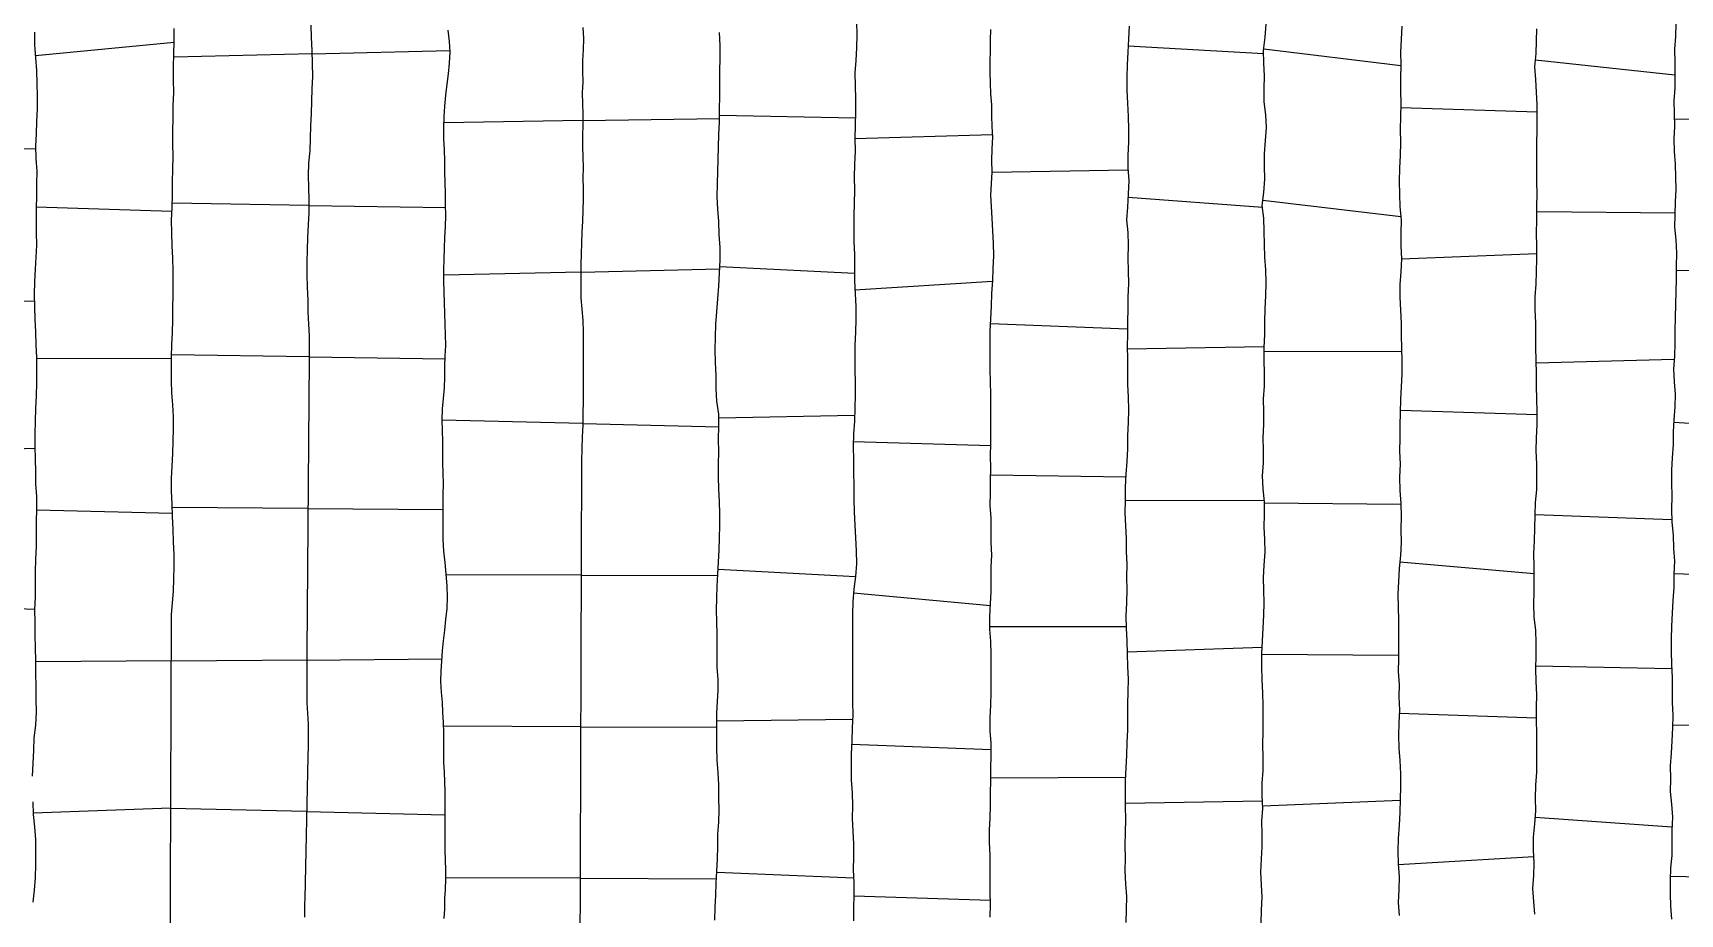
# Model space of a CAD drawing. Extents: x 703186 to 703989, y 1560402 to 1561368.
# Drawn here: x 703248.8 to 703303.1, y 1560821.1 to 1560850.2 of the extents above; entities that cross this region are included whole.
import ezdxf

# ---------------------------------------------------------------- set-up
doc = ezdxf.new("R2010")
doc.units = 0
doc.layers.add('10124_2002_REAL', color=30, linetype='Continuous')
doc.layers.add('AGROCAD PLL', color=7, linetype='Continuous')

msp = doc.modelspace()

# ---------------------------------------------------------------- linework, layer by layer
at = {"layer": '10124_2002_REAL'}
for points in [[(703253.2676, 1560812.919), (703253.3352, 1560830.9963), (703253.3696, 1560831.3823), (703253.3963, 1560831.7741), (703253.4123, 1560832.1735), (703253.4198, 1560832.5724), (703253.4195, 1560832.9784), (703253.4002, 1560833.3957), (703253.3851, 1560833.817), (703253.3665, 1560834.2329), (703253.3505, 1560834.6507), (703253.3323, 1560835.0656), (703253.3292, 1560835.4809), (703253.3554, 1560835.8945), (703253.3756, 1560836.3061), (703253.3924, 1560836.7127), (703253.4037, 1560837.1225), (703253.3943, 1560837.5172), (703253.3792, 1560837.9115), (703253.3405, 1560838.3154), (703253.3353, 1560838.7121), (703253.3293, 1560839.1023), (703253.3322, 1560839.4993), (703253.3431, 1560839.901), (703253.3609, 1560840.307), (703253.374, 1560840.7111), (703253.3731, 1560841.1183), (703253.3838, 1560841.5237), (703253.3858, 1560841.9272), (703253.3911, 1560842.3361), (703253.3793, 1560842.7543), (703253.3573, 1560843.1655), (703253.3435, 1560843.5871), (703253.3326, 1560844.0049), (703253.3523, 1560844.4186), (703253.3609, 1560844.8459), (703253.368, 1560845.2668), (703253.3792, 1560845.6913), (703253.3881, 1560846.1148), (703253.3801, 1560846.5306), (703253.3798, 1560846.9504), (703253.3842, 1560847.3601), (703253.3891, 1560847.785), (703253.4073, 1560848.2154), (703253.3984, 1560848.6383), (703253.395, 1560849.0605), (703253.4135, 1560849.483), (703253.4241, 1560849.9096), (703253.4197, 1560850.3331)], [(703257.9275, 1560850.4382), (703257.9408, 1560850.0281), (703257.9647, 1560849.6013), (703257.975, 1560849.1734), (703257.9837, 1560848.7519), (703257.9647, 1560848.3423), (703257.9489, 1560847.9287), (703257.9385, 1560847.5218), (703257.9216, 1560847.1227), (703257.9033, 1560846.7071), (703257.889, 1560846.2945), (703257.8488, 1560845.8831), (703257.8428, 1560845.4773), (703257.853, 1560845.0841), (703257.8631, 1560844.6769), (703257.8563, 1560844.2638), (703257.8352, 1560843.853), (703257.8212, 1560843.4385), (703257.8089, 1560843.0344), (703257.7947, 1560842.6358), (703257.7968, 1560842.22), (703257.8092, 1560841.7966), (703257.8234, 1560841.3741), (703257.8306, 1560840.9695), (703257.8548, 1560840.5785), (703257.8683, 1560840.1885), (703257.8766, 1560839.8043), (703257.871, 1560839.4372), (703257.7921, 1560829.7718), (703257.7947, 1560829.455), (703257.7989, 1560829.1238), (703257.7958, 1560828.7804), (703257.7919, 1560828.4321), (703257.7966, 1560828.0862), (703257.8169, 1560827.7379), (703257.8346, 1560827.3882), (703257.8395, 1560827.0329), (703257.8399, 1560826.6648), (703257.8287, 1560826.3016), (703257.7243, 1560821.644), (703257.7234, 1560821.4462), (703257.7192, 1560821.2383), (703257.7237, 1560821.0149)], [(703262.3233, 1560820.9757), (703262.3463, 1560821.2949), (703262.3501, 1560821.619), (703262.3651, 1560821.9412), (703262.3806, 1560822.2602), (703262.379, 1560822.5797), (703262.3711, 1560822.8984), (703262.3613, 1560823.2188), (703262.3578, 1560823.5383), (703262.3564, 1560823.8635), (703262.3577, 1560824.1925), (703262.3579, 1560824.5125), (703262.3608, 1560824.8342), (703262.3516, 1560825.1582), (703262.3411, 1560825.48), (703262.3294, 1560825.8035), (703262.3153, 1560826.1301), (703262.3165, 1560826.4565), (703262.3179, 1560826.7807), (703262.3117, 1560827.109), (703262.2987, 1560827.4364), (703262.2788, 1560827.7658), (703262.2649, 1560828.1037), (703262.2351, 1560828.4405), (703262.2085, 1560828.7857), (703262.2196, 1560829.1262), (703262.2443, 1560829.4586), (703262.2725, 1560829.7978), (703262.3021, 1560830.1338), (703262.3408, 1560830.4787), (703262.3817, 1560830.8381), (703262.4226, 1560831.2032), (703262.4356, 1560831.5744), (703262.4194, 1560831.946), (703262.3882, 1560832.328), (703262.3559, 1560832.7128), (703262.3122, 1560833.0948), (703262.2894, 1560833.4702), (703262.2879, 1560833.8478), (703262.2881, 1560834.2174), (703262.2862, 1560834.58), (703262.2945, 1560834.9443), (703262.298, 1560835.3068), (703262.2904, 1560835.6613), (703262.2788, 1560836.0138), (703262.2749, 1560836.3676), (703262.2826, 1560836.7187), (703262.2728, 1560837.0696), (703262.257, 1560837.4262), (703262.2724, 1560837.7793), (703262.3067, 1560838.1259), (703262.337, 1560838.478), (703262.3437, 1560838.8262), (703262.341, 1560839.1765), (703262.3608, 1560839.5246), (703262.3755, 1560839.8751), (703262.3637, 1560840.2232), (703262.3522, 1560840.5778), (703262.3415, 1560840.9311), (703262.3305, 1560841.2833), (703262.3188, 1560841.6455), (703262.3104, 1560842.0045), (703262.3112, 1560842.3652), (703262.3259, 1560842.722), (703262.3376, 1560843.0794), (703262.3502, 1560843.4354), (703262.3694, 1560843.7934), (703262.3766, 1560844.1577), (703262.3722, 1560844.5225), (703262.3683, 1560844.8807), (703262.3605, 1560845.24), (703262.3482, 1560845.6043), (703262.3464, 1560845.9622), (703262.3326, 1560846.325), (703262.3179, 1560846.6871), (703262.3124, 1560847.0497), (703262.3216, 1560847.4129), (703262.3441, 1560847.7736), (703262.3799, 1560848.1312), (703262.4259, 1560848.4897), (703262.4618, 1560848.8392), (703262.4983, 1560849.186), (703262.5167, 1560849.545), (703262.4941, 1560849.9044), (703262.4526, 1560850.2702)], [(703266.8981, 1560850.3584), (703266.9208, 1560849.9955), (703266.9066, 1560849.6288), (703266.8901, 1560849.2745), (703266.8866, 1560848.9185), (703266.893, 1560848.5654), (703266.8775, 1560848.2061), (703266.8886, 1560847.857), (703266.8926, 1560847.5037), (703266.8983, 1560847.1479), (703266.8896, 1560846.7965), (703266.8867, 1560846.4417), (703266.8918, 1560846.0924), (703266.906, 1560845.7445), (703266.9011, 1560845.3943), (703266.9072, 1560845.0477), (703266.9093, 1560844.6976), (703266.8978, 1560844.3365), (703266.8809, 1560843.9698), (703266.8636, 1560843.6152), (703266.849, 1560843.2545), (703266.837, 1560842.892), (703266.8263, 1560842.5396), (703266.8348, 1560842.1774), (703266.8341, 1560841.8125), (703266.8326, 1560841.4417), (703266.8598, 1560841.0711), (703266.8953, 1560840.6982), (703266.9056, 1560840.3226), (703266.9111, 1560839.9436), (703266.906, 1560839.5623), (703266.9064, 1560839.1754), (703266.9026, 1560838.7894), (703266.9017, 1560838.4041), (703266.9048, 1560838.0235), (703266.9014, 1560837.6393), (703266.8917, 1560837.2494), (703266.8782, 1560836.8567), (703266.867, 1560836.462), (703266.8479, 1560836.0672), (703266.7984, 1560819.47)], [(703275.9166, 1560850.5432), (703275.927, 1560850.1193), (703275.9161, 1560849.6955), (703275.8979, 1560849.2733), (703275.87, 1560848.8626), (703275.879, 1560848.4365), (703275.8853, 1560848.0049), (703275.8863, 1560847.5739), (703275.8709, 1560847.1422), (703275.8616, 1560846.7173), (703275.8733, 1560846.2891), (703275.8586, 1560845.856), (703275.8388, 1560845.4306), (703275.8587, 1560844.9981), (703275.8451, 1560844.5647), (703275.8316, 1560844.145), (703275.8289, 1560843.7261), (703275.8361, 1560843.3001), (703275.85, 1560842.8723), (703275.8485, 1560842.4462), (703275.8507, 1560842.0101), (703275.8781, 1560841.5821), (703275.8928, 1560841.1635), (703275.8956, 1560840.7419), (703275.8817, 1560840.3081), (703275.8695, 1560839.886), (703275.8662, 1560839.4779), (703275.8673, 1560839.0716), (703275.8751, 1560838.6463), (703275.8728, 1560838.2348), (703275.8613, 1560837.814), (703275.851, 1560837.3827), (703275.8224, 1560836.9615), (703275.81, 1560836.5334), (703275.8185, 1560836.1113), (703275.8261, 1560835.6788), (703275.8278, 1560835.2415), (703275.8314, 1560834.8064), (703275.8418, 1560834.3807), (703275.8622, 1560833.9458), (703275.891, 1560833.524), (703275.9108, 1560833.1), (703275.9152, 1560832.6726), (703275.8815, 1560832.2528), (703275.8367, 1560831.8356), (703275.7987, 1560831.4222), (703275.7922, 1560831.006), (703275.7887, 1560830.5923), (703275.7901, 1560830.1825), (703275.7883, 1560829.7691), (703275.7873, 1560829.36), (703275.7877, 1560828.9416), (703275.7891, 1560828.5237), (703275.7918, 1560828.1047), (703275.7987, 1560827.6863), (703275.7765, 1560827.2603), (703275.762, 1560826.8347), (703275.7459, 1560826.4081), (703275.7387, 1560825.97), (703275.7485, 1560825.5509), (703275.7737, 1560825.1204), (703275.7921, 1560824.692), (703275.7771, 1560824.2718), (703275.7941, 1560823.8543), (703275.8246, 1560823.4375), (703275.8228, 1560823.0033), (703275.8095, 1560822.5725), (703275.8272, 1560822.1581), (703275.8364, 1560821.733), (703275.8225, 1560821.3154), (703275.8175, 1560820.8932)], [(703280.322, 1560821.0218), (703280.3354, 1560821.4379), (703280.3296, 1560821.843), (703280.3251, 1560822.2552), (703280.3263, 1560822.6545), (703280.3269, 1560823.0643), (703280.3087, 1560823.4763), (703280.3018, 1560823.8834), (703280.3239, 1560824.2934), (703280.337, 1560824.7022), (703280.3434, 1560825.1083), (703280.3518, 1560825.5222), (703280.3492, 1560825.9324), (703280.3631, 1560826.3421), (703280.3612, 1560826.7525), (703280.3314, 1560827.1625), (703280.3301, 1560827.5882), (703280.3541, 1560828.0111), (703280.3625, 1560828.4318), (703280.3594, 1560828.8694), (703280.3656, 1560829.2829), (703280.3575, 1560829.6911), (703280.3468, 1560830.1173), (703280.3206, 1560830.5218), (703280.3209, 1560830.936), (703280.342, 1560831.3582), (703280.3593, 1560831.7525), (703280.3563, 1560832.1567), (703280.3641, 1560832.5723), (703280.3802, 1560832.9629), (703280.3633, 1560833.3699), (703280.3654, 1560833.7851), (703280.3608, 1560834.191), (703280.3323, 1560834.5918), (703280.3329, 1560835.0013), (703280.3423, 1560835.4161), (703280.3479, 1560835.8255), (703280.3423, 1560836.231), (703280.3544, 1560836.6343), (703280.3545, 1560837.0346), (703280.3474, 1560837.4495), (703280.35, 1560837.8457), (703280.3505, 1560838.2572), (703280.3351, 1560838.6784), (703280.3247, 1560839.0906), (703280.3225, 1560839.5012), (703280.3231, 1560839.9158), (703280.3273, 1560840.332), (703280.3442, 1560840.7482), (703280.3677, 1560841.1709), (703280.3859, 1560841.5914), (703280.4103, 1560842.0125), (703280.4295, 1560842.4143), (703280.4524, 1560842.8272), (703280.433, 1560843.2404), (703280.4123, 1560843.656), (703280.3984, 1560844.0704), (703280.3721, 1560844.4602), (703280.3468, 1560844.8364), (703280.366, 1560845.2168), (703280.3899, 1560845.5942), (703280.384, 1560845.973), (703280.3962, 1560846.3635), (703280.4098, 1560846.7443), (703280.3936, 1560847.0975), (703280.3855, 1560847.4503), (703280.3792, 1560847.8096), (703280.345, 1560848.1734), (703280.3372, 1560848.5306), (703280.3316, 1560848.8874), (703280.3268, 1560849.2401), (703280.3359, 1560849.5951), (703280.3385, 1560849.9504), (703280.3484, 1560850.3013)], [(703284.9067, 1560850.4105), (703284.888, 1560849.9852), (703284.8639, 1560849.5544), (703284.8459, 1560849.1346), (703284.8319, 1560848.7114), (703284.8343, 1560848.2904), (703284.8506, 1560847.8648), (703284.878, 1560847.4328), (703284.8897, 1560847.0004), (703284.8857, 1560846.5769), (703284.8666, 1560846.1571), (703284.8648, 1560845.7314), (703284.8955, 1560845.3045), (703284.8826, 1560844.874), (703284.8511, 1560844.4419), (703284.8239, 1560844.0209), (703284.8628, 1560843.6042), (703284.8762, 1560843.1797), (703284.8651, 1560842.7495), (703284.8824, 1560842.3352), (703284.892, 1560841.9054), (703284.8719, 1560841.4798), (703284.8615, 1560841.0699), (703284.8598, 1560840.6597), (703284.8507, 1560840.2413), (703284.8483, 1560839.8441), (703284.8553, 1560839.4287), (703284.8552, 1560839.005), (703284.8602, 1560838.5858), (703284.8742, 1560838.1707), (703284.8853, 1560837.751), (703284.8785, 1560837.3314), (703284.861, 1560836.9029), (703284.8579, 1560836.4668), (703284.8328, 1560836.0429), (703284.8002, 1560835.6264), (703284.7829, 1560835.2026), (703284.7742, 1560834.7823), (703284.7729, 1560834.3564), (703284.7867, 1560833.9297), (703284.8149, 1560833.5047), (703284.815, 1560833.0792), (703284.8296, 1560832.657), (703284.8246, 1560832.2357), (703284.8304, 1560831.8131), (703284.8232, 1560831.388), (703284.8026, 1560830.9605), (703284.809, 1560830.5458), (703284.8295, 1560830.127), (703284.8434, 1560829.7005), (703284.8548, 1560829.2859), (703284.8724, 1560828.863), (703284.8613, 1560828.4541), (703284.8559, 1560828.0459), (703284.8553, 1560827.6235), (703284.8504, 1560827.2006), (703284.8347, 1560826.778), (703284.819, 1560826.3551), (703284.8036, 1560825.9378), (703284.7774, 1560825.5105), (703284.7763, 1560825.1017), (703284.7836, 1560824.6797), (703284.7849, 1560824.2435), (703284.7777, 1560823.8142), (703284.7703, 1560823.3911), (703284.7752, 1560822.9626), (703284.7667, 1560822.545), (703284.7851, 1560822.1193), (703284.818, 1560821.6935), (703284.8112, 1560821.2653), (703284.7992, 1560820.845)], [(703289.2683, 1560820.8233), (703289.2796, 1560821.2514), (703289.3007, 1560821.6794), (703289.2723, 1560822.0812), (703289.2519, 1560822.5058), (703289.2763, 1560822.9389), (703289.301, 1560823.3378), (703289.2925, 1560823.7626), (703289.2798, 1560824.1861), (703289.3179, 1560824.6029), (703289.3012, 1560825.0146), (703289.2942, 1560825.4348), (703289.3325, 1560825.8599), (703289.3314, 1560826.2828), (703289.3228, 1560826.709), (703289.3297, 1560827.1421), (703289.3244, 1560827.5718), (703289.3319, 1560828.0014), (703289.3164, 1560828.4207), (703289.2974, 1560828.8479), (703289.2803, 1560829.2874), (703289.2834, 1560829.7104), (703289.3103, 1560830.1297), (703289.3297, 1560830.5541), (703289.3524, 1560830.9757), (703289.3674, 1560831.384), (703289.3534, 1560831.7998), (703289.3408, 1560832.215), (703289.3676, 1560832.6324), (703289.3953, 1560833.0596), (703289.3787, 1560833.4701), (703289.3654, 1560833.882), (703289.3728, 1560834.3037), (703289.3768, 1560834.72), (703289.328, 1560835.1476), (703289.3037, 1560835.5759), (703289.3355, 1560835.9988), (703289.3398, 1560836.4216), (703289.3289, 1560836.8353), (703289.3548, 1560837.2655), (703289.3457, 1560837.6838), (703289.3439, 1560838.109), (703289.3721, 1560838.5329), (703289.3698, 1560838.9653), (703289.3604, 1560839.3901), (703289.3595, 1560839.8121), (703289.3797, 1560840.2364), (703289.383, 1560840.6587), (703289.3932, 1560841.0839), (703289.415, 1560841.5105), (703289.4237, 1560841.9366), (703289.4142, 1560842.3659), (703289.3872, 1560842.7865), (703289.3687, 1560843.207), (703289.3665, 1560843.6408), (703289.3476, 1560844.0695), (703289.3013, 1560844.488), (703289.3529, 1560844.9191), (703289.3863, 1560845.3628), (703289.3757, 1560845.7839), (703289.3681, 1560846.1996), (703289.4075, 1560846.6375), (703289.4351, 1560847.0605), (703289.4127, 1560847.479), (703289.3643, 1560847.9121), (703289.3663, 1560848.3432), (703289.3765, 1560848.7647), (703289.3532, 1560849.1893), (703289.34, 1560849.6099), (703289.3928, 1560850.044), (703289.4243, 1560850.4714)], [(703293.8964, 1560850.4023), (703293.8798, 1560849.9813), (703293.8581, 1560849.5533), (703293.8683, 1560849.1327), (703293.8542, 1560848.7066), (703293.8573, 1560848.2794), (703293.8726, 1560847.8497), (703293.8587, 1560847.4208), (703293.8454, 1560846.9967), (703293.8533, 1560846.5738), (703293.8467, 1560846.1402), (703293.8298, 1560845.7176), (703293.8108, 1560845.2881), (703293.8203, 1560844.8626), (703293.8406, 1560844.4469), (703293.8772, 1560844.0208), (703293.8664, 1560843.5857), (703293.869, 1560843.1626), (703293.8856, 1560842.7317), (703293.8735, 1560842.3065), (703293.8353, 1560841.8859), (703293.8379, 1560841.4667), (703293.8628, 1560841.0417), (703293.8811, 1560840.6117), (703293.8756, 1560840.1982), (703293.8851, 1560839.7854), (703293.9045, 1560839.3533), (703293.9031, 1560838.9344), (703293.8741, 1560838.5131), (703293.8628, 1560838.0913), (703293.85, 1560837.6617), (703293.8392, 1560837.2386), (703293.8364, 1560836.8192), (703293.8228, 1560836.3918), (703293.85, 1560835.9576), (703293.8255, 1560835.5264), (703293.8375, 1560835.093), (703293.8663, 1560834.6652), (703293.8758, 1560834.2346), (703293.8731, 1560833.8052), (703293.8817, 1560833.3699), (703293.8523, 1560832.9426), (703293.8151, 1560832.5185), (703293.7926, 1560832.0934), (703293.7677, 1560831.6702), (703293.7792, 1560831.2453), (703293.7926, 1560830.8159), (703293.792, 1560830.3908), (703293.7953, 1560829.9536), (703293.7919, 1560829.527), (703293.786, 1560829.1213), (703293.809, 1560828.6954), (703293.808, 1560828.2791), (703293.8211, 1560827.8435), (703293.8069, 1560827.4299), (703293.7896, 1560827.0131), (703293.8049, 1560826.5889), (703293.8314, 1560826.1788), (703293.853, 1560825.744), (703293.856, 1560825.3207), (703293.85, 1560824.9069), (703293.8312, 1560824.4685), (703293.8183, 1560824.0458), (703293.7852, 1560823.6161), (703293.7701, 1560823.1989), (703293.783, 1560822.7751), (703293.8092, 1560822.3444), (703293.7997, 1560821.926), (703293.7861, 1560821.5029), (703293.8152, 1560821.0689)], [(703298.2911, 1560821.1107), (703298.2508, 1560821.5329), (703298.2253, 1560821.965), (703298.2592, 1560822.3871), (703298.2626, 1560822.8036), (703298.2421, 1560823.2273), (703298.2461, 1560823.6563), (703298.2871, 1560824.0963), (703298.3171, 1560824.5234), (703298.3125, 1560824.9395), (703298.3181, 1560825.367), (703298.3492, 1560825.798), (703298.3524, 1560826.2211), (703298.3548, 1560826.6514), (703298.3501, 1560827.0797), (703298.3438, 1560827.5094), (703298.34, 1560827.9372), (703298.3556, 1560828.3651), (703298.3309, 1560828.795), (703298.3227, 1560829.2222), (703298.331, 1560829.6414), (703298.3325, 1560830.0702), (703298.3223, 1560830.4817), (703298.2665, 1560830.9095), (703298.2566, 1560831.3373), (703298.2658, 1560831.7508), (703298.2629, 1560832.164), (703298.2704, 1560832.5818), (703298.254, 1560833.007), (703298.2783, 1560833.4288), (703298.2873, 1560833.8485), (703298.2942, 1560834.2774), (703298.31, 1560834.6962), (703298.348, 1560835.1175), (703298.3535, 1560835.5459), (703298.3512, 1560835.966), (703298.3351, 1560836.3989), (703298.3378, 1560836.83), (703298.3592, 1560837.2516), (703298.3628, 1560837.68), (703298.3526, 1560838.1085), (703298.3472, 1560838.5319), (703298.3404, 1560838.951), (703298.3286, 1560839.3765), (703298.3148, 1560839.8029), (703298.3166, 1560840.2088), (703298.3153, 1560840.6263), (703298.2967, 1560841.0498), (703298.3023, 1560841.474), (703298.3306, 1560841.8955), (703298.3412, 1560842.3099), (703298.3486, 1560842.7288), (703298.3512, 1560843.1542), (703298.3455, 1560843.5804), (703298.3534, 1560844.0142), (703298.3577, 1560844.4478), (703298.3588, 1560844.8738), (703298.3483, 1560845.2878), (703298.3556, 1560845.7051), (703298.3583, 1560846.1378), (703298.3518, 1560846.5602), (703298.3626, 1560846.9704), (703298.3692, 1560847.3947), (703298.3614, 1560847.8102), (703298.3399, 1560848.235), (703298.3147, 1560848.6426), (703298.2888, 1560849.0651), (703298.3357, 1560849.5052), (703298.3425, 1560849.9078), (703298.3504, 1560850.3236)], [(703302.9401, 1560850.4904), (703302.9303, 1560850.0674), (703302.8891, 1560849.6442), (703302.9016, 1560849.2173), (703302.9063, 1560848.7897), (703302.9049, 1560848.3662), (703302.873, 1560847.9458), (703302.8778, 1560847.5271), (703302.8876, 1560847.1028), (703302.8753, 1560846.6939), (703302.88, 1560846.2724), (703302.9133, 1560845.8509), (703302.9265, 1560845.4301), (703302.9328, 1560845.0179), (703302.9161, 1560844.6076), (703302.9086, 1560844.1809), (703302.8938, 1560843.7752), (703302.9405, 1560843.3566), (703302.9549, 1560842.9221), (703302.9437, 1560842.4926), (703302.9485, 1560842.0696), (703302.9374, 1560841.6427), (703302.9281, 1560841.2317), (703302.9159, 1560840.7906), (703302.9013, 1560840.3629), (703302.9004, 1560839.9449), (703302.8924, 1560839.5162), (703302.863, 1560839.0931), (703302.8816, 1560838.671), (703302.9119, 1560838.2696), (703302.9035, 1560837.8542), (703302.8753, 1560837.4206), (703302.8499, 1560837.0212), (703302.8451, 1560836.6035), (703302.8107, 1560836.1658), (703302.79, 1560835.7611), (703302.7955, 1560835.3402), (703302.8041, 1560834.9012), (703302.7983, 1560834.4754), (703302.7996, 1560834.05), (703302.8492, 1560833.6156), (703302.864, 1560833.1824), (703302.8877, 1560832.7647), (703302.8722, 1560832.3265), (703302.865, 1560831.8947), (703302.8401, 1560831.4659), (703302.8162, 1560831.0432), (703302.7967, 1560830.6111), (703302.7827, 1560830.1867), (703302.7841, 1560829.7782), (703302.7922, 1560829.352), (703302.8109, 1560828.9266), (703302.8123, 1560828.5242), (703302.8191, 1560828.1004), (703302.832, 1560827.6843), (703302.8282, 1560827.2655), (703302.8017, 1560826.8366), (703302.7861, 1560826.4252), (703302.7542, 1560826.0109), (703302.7562, 1560825.5837), (703302.7453, 1560825.1565), (703302.7916, 1560824.7413), (703302.8226, 1560824.3101), (703302.8026, 1560823.8798), (703302.8014, 1560823.4634), (703302.8036, 1560823.0463), (703302.7627, 1560822.6413), (703302.7538, 1560822.2238), (703302.753, 1560821.7869), (703302.7582, 1560821.3755), (703302.7941, 1560820.95)], [(703248.8155, 1560850.2089), (703248.8132, 1560849.7912), (703248.8538, 1560849.3654), (703248.8812, 1560848.9432), (703248.8952, 1560848.5185), (703248.9036, 1560848.1027), (703248.8992, 1560847.6831), (703248.8859, 1560847.2638), (703248.8696, 1560846.8539), (703248.8536, 1560846.4472), (703248.855, 1560846.037), (703248.8868, 1560845.621), (703248.8865, 1560845.2088), (703248.8836, 1560844.8054), (703248.871, 1560844.4022), (703248.8705, 1560844.0018), (703248.8728, 1560843.6007), (703248.8777, 1560843.1884), (703248.8585, 1560842.7895), (703248.8354, 1560842.3868), (703248.8202, 1560841.9749), (703248.8026, 1560841.5665), (703248.8137, 1560841.1532), (703248.8269, 1560840.7409), (703248.8446, 1560840.3222), (703248.8615, 1560839.9004), (703248.8775, 1560839.4753), (703248.8786, 1560839.0531), (703248.8761, 1560838.6385), (703248.8668, 1560838.2121), (703248.8508, 1560837.7939), (703248.8365, 1560837.3806), (703248.8263, 1560836.9635), (703248.8304, 1560836.5472), (703248.838, 1560836.1293), (703248.8468, 1560835.72), (703248.8536, 1560835.3064), (703248.8806, 1560834.8896), (703248.8787, 1560834.4782), (703248.8693, 1560834.0657), (703248.8746, 1560833.6561), (703248.8731, 1560833.2462), (703248.8507, 1560832.825), (703248.838, 1560832.4073), (703248.8327, 1560831.9987), (703248.8354, 1560831.5768), (703248.8196, 1560831.1574), (703248.8235, 1560830.7437), (703248.8314, 1560830.3218), (703248.8358, 1560829.9032), (703248.8502, 1560829.4749), (703248.853, 1560829.0527), (703248.858, 1560828.6331), (703248.8617, 1560828.2112), (703248.8669, 1560827.7778), (703248.8445, 1560827.3494), (703248.7982, 1560826.9271), (703248.7819, 1560826.509), (703248.7654, 1560826.0882), (703248.7393, 1560825.6657)], [(703271.2499, 1560820.9197), (703271.2601, 1560821.3382), (703271.283, 1560821.7382), (703271.2968, 1560822.1396), (703271.3136, 1560822.5362), (703271.3339, 1560822.9423), (703271.3443, 1560823.348), (703271.3514, 1560823.7504), (703271.3774, 1560824.1547), (703271.3874, 1560824.5611), (703271.3853, 1560824.964), (703271.3816, 1560825.3768), (703271.3546, 1560825.7932), (703271.3234, 1560826.1958), (703271.3149, 1560826.5979), (703271.3152, 1560827.0017), (703271.3133, 1560827.3829), (703271.3091, 1560827.7494), (703271.3326, 1560828.1296), (703271.3621, 1560828.4995), (703271.3584, 1560828.8726), (703271.3295, 1560829.2511), (703271.3302, 1560829.6278), (703271.3302, 1560830.0061), (703271.3229, 1560830.3783), (703271.3115, 1560830.7604), (703271.3053, 1560831.1501), (703271.3106, 1560831.5402), (703271.3214, 1560831.9309), (703271.3448, 1560832.3318), (703271.3655, 1560832.7325), (703271.3897, 1560833.1256), (703271.4, 1560833.5275), (703271.4184, 1560833.925), (703271.4156, 1560834.3259), (703271.3977, 1560834.7307), (703271.3766, 1560835.1331), (703271.3676, 1560835.544), (703271.373, 1560835.9605), (703271.3763, 1560836.3645), (703271.3738, 1560836.7813), (703271.384, 1560837.1992), (703271.3763, 1560837.6108), (703271.3127, 1560838.0338), (703271.2908, 1560838.4526), (703271.2902, 1560838.8811), (703271.2714, 1560839.311), (703271.2574, 1560839.7268), (703271.2656, 1560840.1483), (703271.2793, 1560840.5726), (703271.312, 1560840.9891), (703271.342, 1560841.4086), (703271.3768, 1560841.8343), (703271.3975, 1560842.2636), (703271.419, 1560842.6889), (703271.4285, 1560843.1035), (703271.3923, 1560843.5332), (703271.3806, 1560843.9602), (703271.3511, 1560844.3752), (703271.324, 1560844.7882), (703271.3399, 1560845.2014), (703271.3489, 1560845.6143), (703271.3564, 1560846.0187), (703271.3651, 1560846.4227), (703271.3777, 1560846.836), (703271.3997, 1560847.2508), (703271.4076, 1560847.6658), (703271.4119, 1560848.0862), (703271.411, 1560848.503), (703271.4162, 1560848.9239), (703271.4224, 1560849.3475), (703271.4253, 1560849.7693), (703271.4072, 1560850.1951)], [(703248.7575, 1560824.8197), (703248.7723, 1560824.4072), (703248.8111, 1560823.9918), (703248.844, 1560823.5619), (703248.8492, 1560823.154), (703248.8527, 1560822.7456), (703248.8356, 1560822.3247), (703248.8041, 1560821.91), (703248.7553, 1560821.5068)]]:
    msp.add_lwpolyline(points, dxfattribs=at)
at = {"layer": 'AGROCAD PLL', "color": 1, "true_color": 0xff0000}
for points in [[(703248.8467, 1560849.4399), (703253.4233, 1560849.8763)], [(703257.9674, 1560849.4905), (703253.409, 1560849.3808)], [(703257.9674, 1560849.4905), (703253.409, 1560849.3808)], [(703289.3461, 1560849.66), (703293.8676, 1560849.1101)], [(703298.3132, 1560849.2941), (703302.9061, 1560848.8046)], [(703298.3132, 1560849.2941), (703302.9063, 1560848.8046)], [(703266.896, 1560847.2926), (703262.3167, 1560847.2192)], [(703266.896, 1560847.2926), (703262.3167, 1560847.2192)], [(703289.3231, 1560844.6705), (703293.8681, 1560844.1265)], [(703298.3562, 1560844.298), (703302.9099, 1560844.2529)], [(703266.832, 1560842.2949), (703271.4045, 1560842.4022)], [(703298.3307, 1560839.3), (703302.8862, 1560839.4263)], [(703266.8929, 1560837.298), (703262.2564, 1560837.4133)], [(703266.8929, 1560837.298), (703262.2564, 1560837.4133)], [(703266.8929, 1560837.298), (703262.2576, 1560837.4133)], [(703266.8929, 1560837.298), (703262.2576, 1560837.4133)], [(703284.7742, 1560834.7698), (703289.3727, 1560834.7558)], [(703275.7576, 1560826.7184), (703280.3622, 1560826.5446)], [(703257.7883, 1560824.4998), (703262.3578, 1560824.3974)]]:
    msp.add_lwpolyline(points, dxfattribs=at)
at = {"layer": 'AGROCAD PLL', "color": 3, "true_color": 0x00ff00}
for points in [[(703284.8752, 1560849.7571), (703289.3432, 1560849.5071)], [(703257.9674, 1560849.4905), (703262.5132, 1560849.5999)], [(703293.8687, 1560847.7285), (703298.3657, 1560847.5827)], [(703266.896, 1560847.2926), (703271.4019, 1560847.3648)], [(703271.4039, 1560847.474), (703275.8797, 1560847.3888)], [(703302.8822, 1560847.3377), (703307.3707, 1560847.4414)], [(703275.8619, 1560846.7045), (703280.4059, 1560846.8287)], [(703244.3426, 1560846.3446), (703248.8539, 1560846.3736)], [(703280.3899, 1560845.5948), (703284.8696, 1560845.6646)], [(703248.8723, 1560844.4437), (703253.3468, 1560844.3039)], [(703257.8601, 1560844.4949), (703253.3553, 1560844.569)], [(703257.8601, 1560844.4949), (703253.3553, 1560844.569)], [(703257.8601, 1560844.4949), (703262.3734, 1560844.4206)], [(703293.8856, 1560842.7323), (703298.3497, 1560842.9043)], [(703266.832, 1560842.2949), (703262.3108, 1560842.1888)], [(703266.832, 1560842.2949), (703262.3108, 1560842.1888)], [(703275.8701, 1560841.7072), (703280.4094, 1560841.9978)], [(703275.8701, 1560841.7072), (703280.4096, 1560841.9978)], [(703280.3383, 1560840.6019), (703284.8546, 1560840.4185)], [(703248.8776, 1560839.4469), (703253.3319, 1560839.4585)], [(703257.8719, 1560839.4977), (703253.334, 1560839.5669)], [(703257.8719, 1560839.4977), (703253.334, 1560839.5669)], [(703257.8719, 1560839.4977), (703262.3554, 1560839.4293)], [(703284.8496, 1560839.7665), (703289.3609, 1560839.8425)], [(703289.3598, 1560839.6775), (703293.8895, 1560839.6871)], [(703293.8523, 1560837.7373), (703298.3622, 1560837.6029)], [(703266.8929, 1560837.298), (703271.3837, 1560837.1862)], [(703266.8929, 1560837.298), (703271.3842, 1560837.1862)], [(703271.3786, 1560837.4903), (703275.8556, 1560837.574)], [(703302.8707, 1560837.3477), (703307.3774, 1560837.0611)], [(703302.8707, 1560837.3477), (703307.3775, 1560837.0611)], [(703275.8151, 1560836.7096), (703280.3527, 1560836.5781)], [(703244.3628, 1560836.3484), (703248.8315, 1560836.4879)], [(703280.3449, 1560835.6029), (703284.7968, 1560835.542)], [(703257.8307, 1560834.4979), (703253.355, 1560834.5344)], [(703257.8307, 1560834.4979), (703253.355, 1560834.5344)], [(703257.8307, 1560834.4979), (703262.2868, 1560834.4615)], [(703289.3765, 1560834.6842), (703293.8668, 1560834.6411)], [(703248.878, 1560834.4488), (703253.3621, 1560834.3466)], [(703298.2952, 1560834.3032), (703302.7993, 1560834.1333)], [(703271.3531, 1560832.4932), (703275.882, 1560832.2592)], [(703271.3531, 1560832.4932), (703275.8822, 1560832.2592)], [(703302.8732, 1560832.3544), (703307.3409, 1560832.1964)], [(703266.8367, 1560832.2989), (703271.3421, 1560832.2854)], [(703244.3425, 1560831.3512), (703248.8205, 1560831.1807)], [(703275.8257, 1560831.7161), (703280.3392, 1560831.3013)], [(703280.3207, 1560830.6057), (703284.8081, 1560830.6025)], [(703284.8411, 1560829.7726), (703289.2967, 1560829.9178)], [(703289.2832, 1560829.6892), (703293.7929, 1560829.6562)], [(703248.8504, 1560829.4505), (703253.3295, 1560829.4802)], [(703257.7943, 1560829.498), (703253.3295, 1560829.4614)], [(703257.7943, 1560829.498), (703253.3295, 1560829.4614)], [(703257.7943, 1560829.498), (703262.2506, 1560829.5346)], [(703298.3244, 1560829.3085), (703302.798, 1560829.22)], [(703271.312, 1560827.4976), (703275.7915, 1560827.5489)], [(703293.8177, 1560827.7458), (703298.3431, 1560827.5905)], [(703266.8217, 1560827.2989), (703262.3036, 1560827.3123)], [(703266.8217, 1560827.2989), (703262.3036, 1560827.3123)], [(703266.8217, 1560827.2989), (703271.3138, 1560827.2855)], [(703302.829, 1560827.3573), (703307.3016, 1560827.3167)], [(703284.7819, 1560824.7751), (703289.3077, 1560824.8534)], [(703289.3143, 1560824.6926), (703293.8487, 1560824.8765)], [(703248.7706, 1560824.4555), (703253.3114, 1560824.6185)], [(703257.7883, 1560824.4998), (703253.3113, 1560824.6002)], [(703257.7883, 1560824.4998), (703253.3113, 1560824.6002)], [(703298.3022, 1560824.3114), (703302.808, 1560823.995)], [(703293.7845, 1560822.7505), (703298.252, 1560823.0222)], [(703266.8068, 1560822.2989), (703271.303, 1560822.2855)], [(703271.3121, 1560822.5015), (703275.8207, 1560822.3105)], [(703302.7568, 1560822.3661), (703307.2749, 1560822.2698)], [(703275.836, 1560821.7224), (703280.3335, 1560821.5727)]]:
    msp.add_lwpolyline(points, dxfattribs=at)
at = {"layer": 'AGROCAD PLL', "color": 5, "true_color": 0x0000ff}
for points in [[(703284.8744, 1560844.7614), (703289.3068, 1560844.4383)], [(703271.4084, 1560842.4794), (703275.8495, 1560842.2549)], [(703302.9454, 1560842.3432), (703307.3794, 1560842.3935)], [(703244.4062, 1560841.346), (703248.8087, 1560841.3395)], [(703266.8367, 1560832.2989), (703262.3895, 1560832.3121)], [(703266.8367, 1560832.2989), (703262.3895, 1560832.3121)], [(703293.8347, 1560832.7423), (703298.2663, 1560832.3536)], [(703280.3513, 1560825.609), (703284.7852, 1560825.6371)], [(703266.8068, 1560822.2989), (703262.3803, 1560822.3121)], [(703266.8068, 1560822.2989), (703262.3803, 1560822.3121)]]:
    msp.add_lwpolyline(points, dxfattribs=at)

doc.saveas('drawing.dxf')
